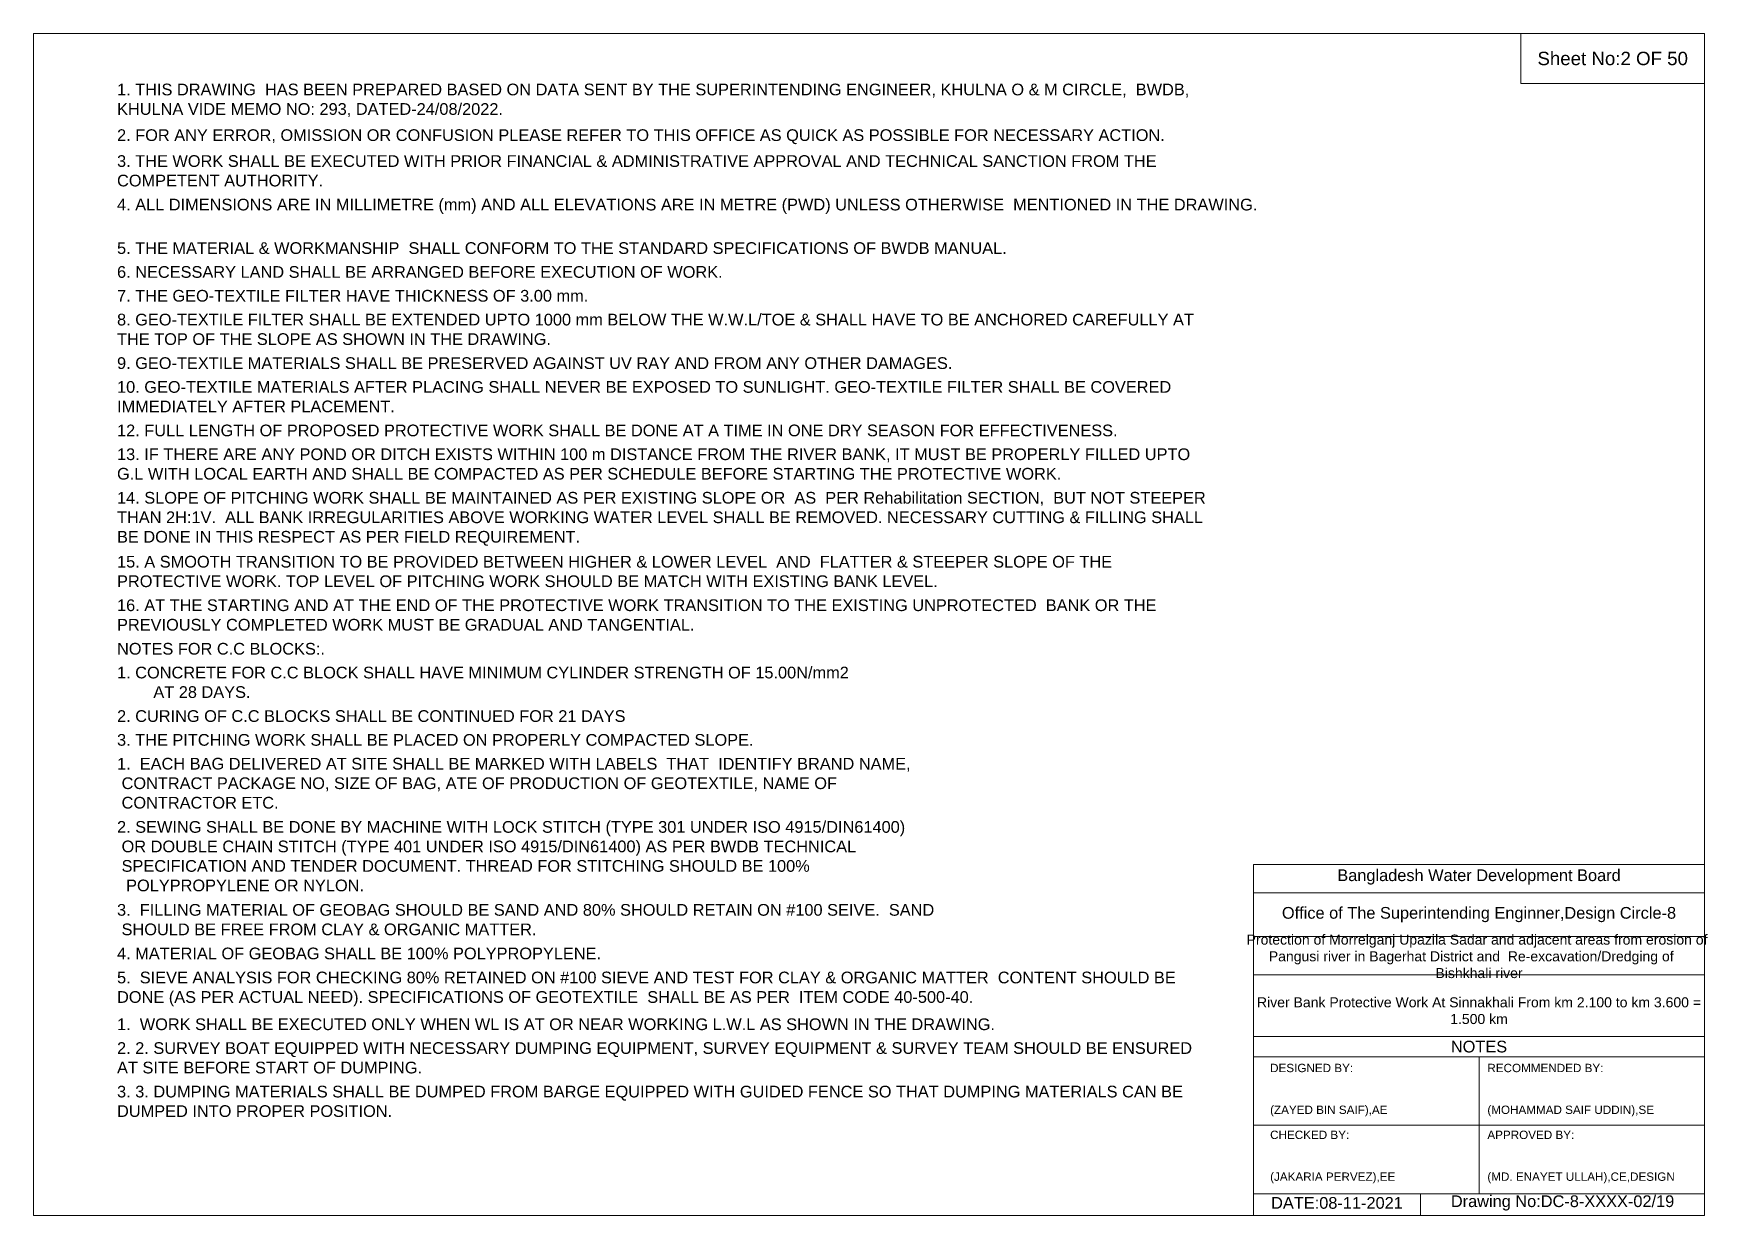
# Model space of a CAD drawing. Header units: inches. Extents: x 89000 to 397445, y -7498 to 0.
# Drawn here: x 115000 to 125017, y -7071 to 0 of the extents above; entities that cross this region are included whole.
import ezdxf

# ---------------------------------------------------------------- set-up
doc = ezdxf.new("R2010")
doc.units = ezdxf.units.IN
doc.header["$LTSCALE"] = 7
doc.header["$MEASUREMENT"] = 0
doc.layers.add('Cross Section Labels', color=7, linetype='Continuous', lineweight=9)
doc.styles.get("Standard").update_dxf_attribs({"font": 'arial.ttf'})

msp = doc.modelspace()

# ---------------------------------------------------------------- linework, layer by layer
at = {"layer": 'Cross Section Labels'}
for points in [[(115000, 0), (125000, 0), (125000, -7071), (115000, -7071)], [(123900, 0), (125000, 0), (125000, -300), (123900, -300)]]:
    msp.add_lwpolyline(points, close=True, dxfattribs=at)
for points in [[(122300, -7071), (122300, -4971), (125000, -4971)], [(122300, -5141), (125000, -5141)], [(122300, -5401), (125000, -5401)], [(122300, -5631), (125000, -5631)], [(122300, -6001), (125000, -6001)], [(122300, -6121), (125000, -6121)], [(123650, -6121), (123650, -6941)], [(122300, -6531), (125000, -6531)], [(122300, -6941), (125000, -6941)], [(123300, -6941), (123300, -7071)]]:
    msp.add_lwpolyline(points, dxfattribs=at)

# ---------------------------------------------------------------- texts
at = {"layer": 'Cross Section Labels', "attachment_point": 5}
for s, insert, char_height in [('Sheet No:2 OF 50', (124450, -150), 80), ('Bangladesh Water Development Board', (123650, -5046), 70), ('Office of The Superintending Enginner,Design Circle-8', (123650, -5271), 70)]:
    msp.add_mtext(s, dxfattribs=dict(at, insert=insert, char_height=char_height))
at = {"layer": 'Cross Section Labels'}
for s, insert, char_height, width, attachment_point in [('1. THIS DRAWING  HAS BEEN PREPARED BASED ON DATA SENT BY THE SUPERINTENDING ENGINEER, KHULNA O & M CIRCLE,  BWDB, KHULNA VIDE MEMO NO: 293, DATED-24/08/2022.', (115500, -300), 70, 6500, 1), ('2. FOR ANY ERROR, OMISSION OR CONFUSION PLEASE REFER TO THIS OFFICE AS QUICK AS POSSIBLE FOR NECESSARY ACTION.', (115500, -572.99682), 70, 6500, 1), ('3. THE WORK SHALL BE EXECUTED WITH PRIOR FINANCIAL & ADMINISTRATIVE APPROVAL AND TECHNICAL SANCTION FROM THE COMPETENT AUTHORITY. ', (115500, -728.08549), 70, 6500, 1), ('4. ALL DIMENSIONS ARE IN MILLIMETRE (mm) AND ALL ELEVATIONS ARE IN METRE (PWD) UNLESS OTHERWISE  MENTIONED IN THE DRAWING.', (115500, -988.42883), 70, 6500, 1), ('5. THE MATERIAL & WORKMANSHIP  SHALL CONFORM TO THE STANDARD SPECIFICATIONS OF BWDB MANUAL.', (115500, -1248.72442), 70, 6500, 1), ('6. NECESSARY LAND SHALL BE ARRANGED BEFORE EXECUTION OF WORK.', (115500, -1391.58936), 70, 6500, 1), ('7. THE GEO-TEXTILE FILTER HAVE THICKNESS OF 3.00 mm.', (115500, -1534.02456), 70, 6500, 1), ('8. GEO-TEXTILE FILTER SHALL BE EXTENDED UPTO 1000 mm BELOW THE W.W.L/TOE & SHALL HAVE TO BE ANCHORED CAREFULLY AT THE TOP OF THE SLOPE AS SHOWN IN THE DRAWING.', (115500, -1676.5075), 70, 6500, 1), ('9. GEO-TEXTILE MATERIALS SHALL BE PRESERVED AGAINST UV RAY AND FROM ANY OTHER DAMAGES.', (115500, -1936.85084), 70, 6500, 1), ('10. GEO-TEXTILE MATERIALS AFTER PLACING SHALL NEVER BE EXPOSED TO SUNLIGHT. GEO-TEXTILE FILTER SHALL BE COVERED IMMEDIATELY AFTER PLACEMENT. ', (115500, -2079.28604), 70, 6500, 1), ('12. FULL LENGTH OF PROPOSED PROTECTIVE WORK SHALL BE DONE AT A TIME IN ONE DRY SEASON FOR EFFECTIVENESS.', (115500, -2339.58163), 70, 6500, 1), ('13. IF THERE ARE ANY POND OR DITCH EXISTS WITHIN 100 m DISTANCE FROM THE RIVER BANK, IT MUST BE PROPERLY FILLED UPTO G.L WITH LOCAL EARTH AND SHALL BE COMPACTED AS PER SCHEDULE BEFORE STARTING THE PROTECTIVE WORK.', (115500, -2482.01683), 70, 6500, 1), ('14. SLOPE OF PITCHING WORK SHALL BE MAINTAINED AS PER EXISTING SLOPE OR  AS  PER Rehabilitation SECTION,  BUT NOT STEEPER THAN 2H:1V.  ALL BANK IRREGULARITIES ABOVE WORKING WATER LEVEL SHALL BE REMOVED. NECESSARY CUTTING & FILLING SHALL BE DONE IN THIS RESPECT AS PER FIELD REQUIREMENT. ', (115500, -2742.36016), 70, 6500, 1), ('15. A SMOOTH TRANSITION TO BE PROVIDED BETWEEN HIGHER & LOWER LEVEL  AND  FLATTER & STEEPER SLOPE OF THE PROTECTIVE WORK. TOP LEVEL OF PITCHING WORK SHOULD BE MATCH WITH EXISTING BANK LEVEL. ', (115500, -3124.8613), 70, 6500, 1), ('16. AT THE STARTING AND AT THE END OF THE PROTECTIVE WORK TRANSITION TO THE EXISTING UNPROTECTED  BANK OR THE PREVIOUSLY COMPLETED WORK MUST BE GRADUAL AND TANGENTIAL.', (115500, -3385.20464), 70, 6500, 1), ('NOTES FOR C.C BLOCKS:.     ', (115500, -3645.54798), 70, 6500, 1), ('1. CONCRETE FOR C.C BLOCK SHALL HAVE MINIMUM CYLINDER STRENGTH OF 15.00N/mm2 ^J        AT 28 DAYS. ^J', (115500, -3787.98317), 70, 6500, 1), ('2. CURING OF C.C BLOCKS SHALL BE CONTINUED FOR 21 DAYS', (115500, -4048.27876), 70, 6500, 1), ('3. THE PITCHING WORK SHALL BE PLACED ON PROPERLY COMPACTED SLOPE.^J', (115500, -4190.71396), 70, 6500, 1), ('1.  EACH BAG DELIVERED AT SITE SHALL BE MARKED WITH LABELS  THAT  IDENTIFY BRAND NAME,^J CONTRACT PACKAGE NO, SIZE OF BAG, ATE OF PRODUCTION OF GEOTEXTILE, NAME OF ^J CONTRACTOR ETC. ', (115500, -4333.19691), 70, 6500, 1), ('2. SEWING SHALL BE DONE BY MACHINE WITH LOCK STITCH (TYPE 301 UNDER ISO 4915/DIN61400) ^J OR DOUBLE CHAIN STITCH (TYPE 401 UNDER ISO 4915/DIN61400) AS PER BWDB TECHNICAL ^J SPECIFICATION AND TENDER DOCUMENT. THREAD FOR STITCHING SHOULD BE 100%^J  POLYPROPYLENE OR NYLON. ', (115500, -4711.40064), 70, 6500, 1), ('3.  FILLING MATERIAL OF GEOBAG SHOULD BE SAND AND 80% SHOULD RETAIN ON #100 SEIVE.  SAND ^J SHOULD BE FREE FROM CLAY & ORGANIC MATTER.^J', (115500, -5207.56025), 70, 6500, 1), ('Protection of Morrelganj Upazila Sadar and adjacent areas from erosion of  Pangusi river in Bagerhat District and  Re-excavation/Dredging of     Bishkhali river', (123650, -5521), 60, 2800, 5), ('4. MATERIAL OF GEOBAG SHALL BE 100% POLYPROPYLENE. ', (115500, -5468.33333), 70, 6500, 1), ('5.  SIEVE ANALYSIS FOR CHECKING 80% RETAINED ON #100 SIEVE AND TEST FOR CLAY & ORGANIC MATTER  CONTENT SHOULD BE DONE (AS PER ACTUAL NEED). SPECIFICATIONS OF GEOTEXTILE  SHALL BE AS PER  ITEM CODE 40-500-40.^J', (115500, -5612.15325), 70, 6500, 1), ('River Bank Protective Work At Sinnakhali From km 2.100 to km 3.600 = 1.500 km', (123650, -5846), 60, 2700, 5), ('1.  WORK SHALL BE EXECUTED ONLY WHEN WL IS AT OR NEAR WORKING L.W.L AS SHOWN IN THE DRAWING. ^J', (115500, -5891.88267), 70, 6500, 1), ('2. 2. SURVEY BOAT EQUIPPED WITH NECESSARY DUMPING EQUIPMENT, SURVEY EQUIPMENT & SURVEY TEAM SHOULD BE ENSURED AT SITE BEFORE START OF DUMPING.^J', (115500, -6034.31787), 70, 6500, 1), ('NOTES', (123650, -6061), 70, 2800, 5), ('DESIGNED BY:^J^J^J(ZAYED BIN SAIF),AE', (122400, -6321), 50, 1400, 4), ('RECOMMENDED BY:^J^J^J(MOHAMMAD SAIF UDDIN),SE', (123700, -6321), 50, 1400, 4), ('3. 3. DUMPING MATERIALS SHALL BE DUMPED FROM BARGE EQUIPPED WITH GUIDED FENCE SO THAT DUMPING MATERIALS CAN BE DUMPED INTO PROPER POSITION.^J', (115500, -6294.66121), 70, 6500, 1), ('CHECKED BY:^J^J^J(JAKARIA PERVEZ),EE', (122400, -6721), 50, 1400, 4), ('APPROVED BY:^J^J^J(MD. ENAYET ULLAH),CE,DESIGN', (123700, -6721), 50, 1400, 4), ('DATE:08-11-2021', (122800, -6996), 70, 1400, 5), ('Drawing No:DC-8-XXXX-02/19', (124150, -6996), 70, 2200, 5)]:
    msp.add_mtext(s, dxfattribs=dict(at, insert=insert, char_height=char_height, width=width, attachment_point=attachment_point))

doc.saveas('drawing.dxf')
